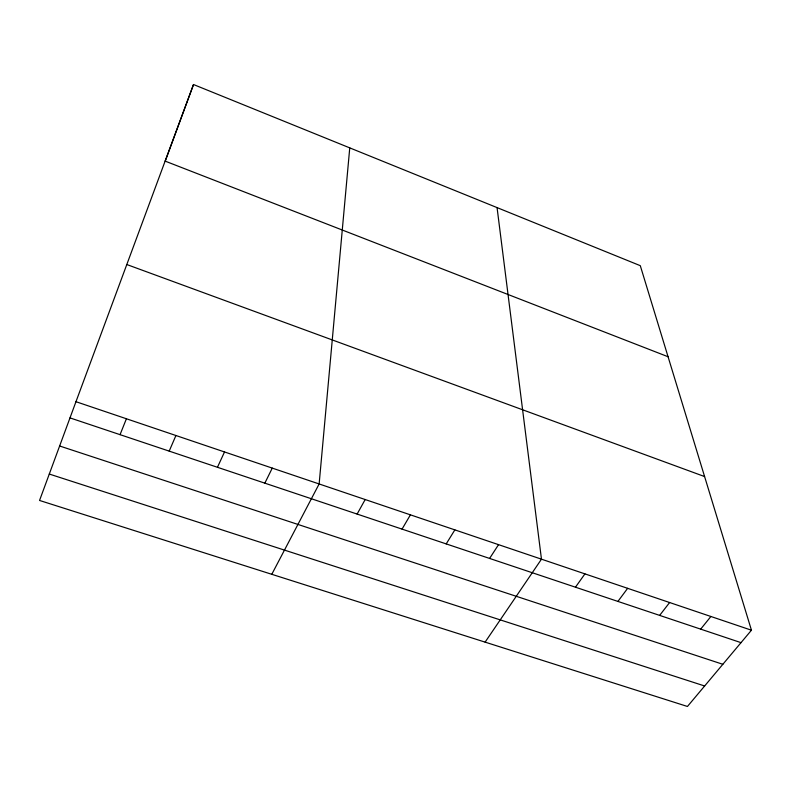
<?xml version="1.0" encoding="UTF-8"?>
<svg xmlns="http://www.w3.org/2000/svg" width="791" height="791" viewBox="0 0 791 791"><rect width="100%" height="100%" fill="white"/><g stroke="black" fill="none" stroke-linecap="round" stroke-linejoin="round"><path stroke-width="1.19" d="M349.751 147.877L319.139 483.963L271.788 574.306M75.966 401.699L39.55 500.456L687.448 706.472L751.45 630.209L640.295 265.677L193.508 84.528L75.966 401.699L751.45 630.209M165.368 160.781L193.508 84.528M120.054 434.664L126.412 418.765M169.195 451.127L175.918 435.515M217.446 467.283L224.525 451.958M264.837 483.163L272.262 468.104M357.117 514.071L365.185 499.536M402.046 529.12L410.42 514.842M446.203 543.901L454.865 529.871M489.599 558.446L498.538 544.653M485.11 642.134L541.469 559.178L497.064 207.608M575.462 587.199L584.935 573.88M617.919 601.417L627.649 588.326M659.645 615.398L669.621 602.524M700.678 629.142L710.882 616.486M49.289 474.046L704.643 685.985M59.632 445.995L722.845 664.292M69.994 417.895L741.009 642.648M126.807 264.53L704.603 476.568M165.131 161.117L668.059 356.741"/></g></svg>
